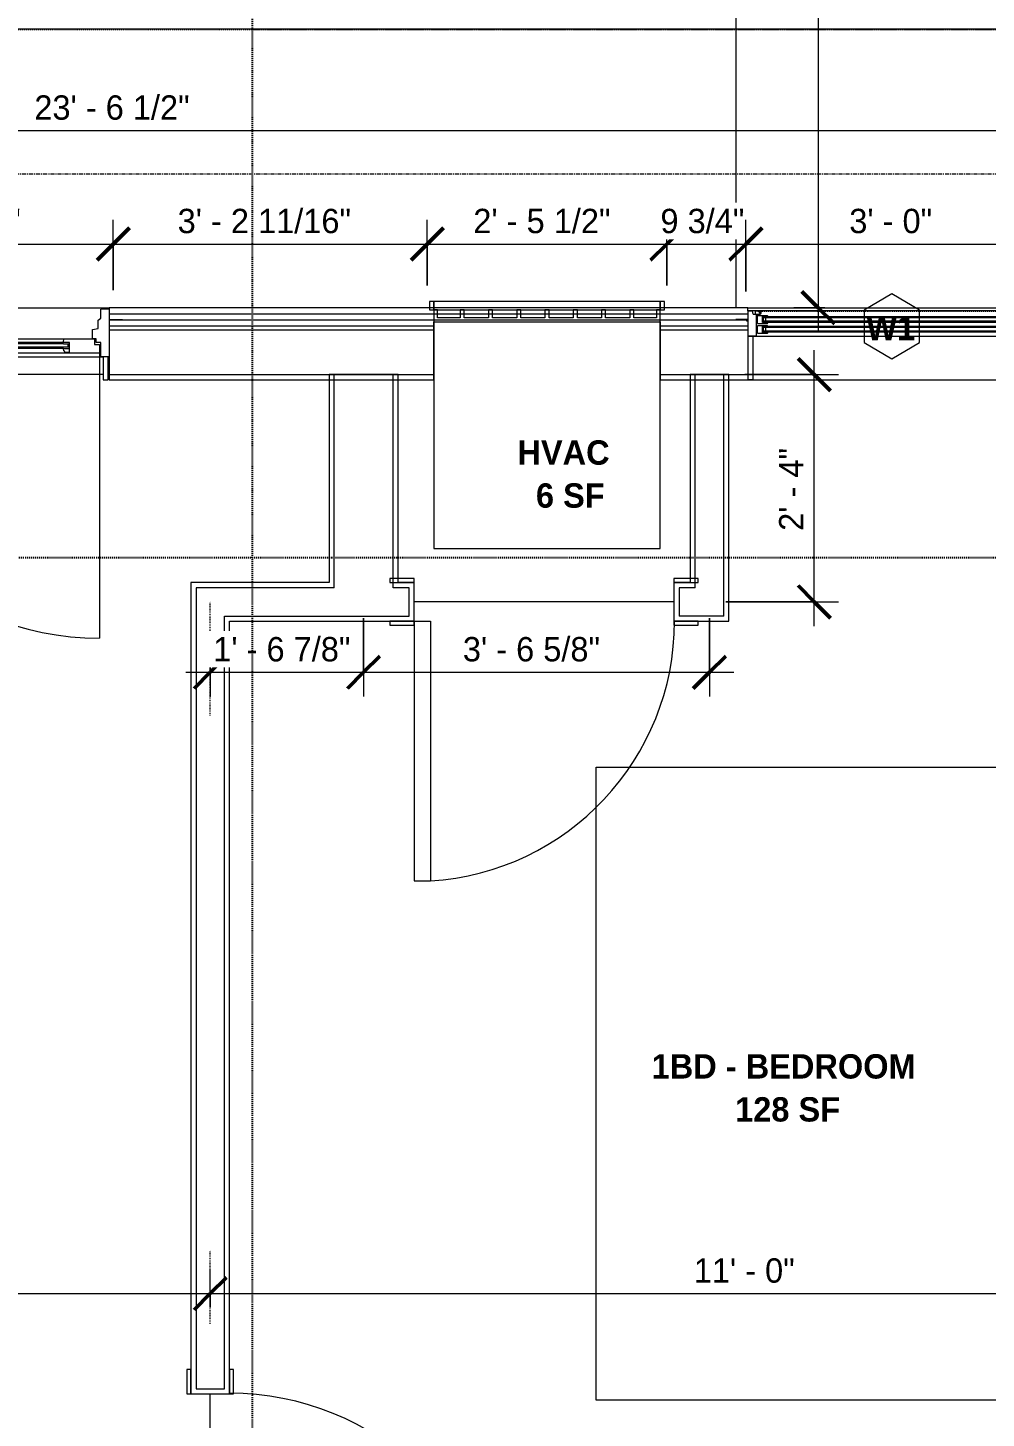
# Model space of a CAD drawing. Header units: inches. Extents: x -4058 to -1781, y 9814 to 12264.
# Drawn here: x -3070.8 to -2952.7, y 10685.9 to 10857.2 of the extents above; entities that cross this region are included whole.
import ezdxf

# ---------------------------------------------------------------- set-up
doc = ezdxf.new("R2010")
doc.units = ezdxf.units.IN
doc.header["$MEASUREMENT"] = 0
for name, pattern in [('Aligning Line 1_8_', [0.25, 0.125, -0.125]), ('Dash', [0.25, 0.125, -0.125]), ('Dash 3_32_', [0.1875, 0.09375, -0.09375]), ('Dash_2_', [0.25, 0.125, -0.125]), ('Grid Line 1_2_', [0.875, 0.5, -0.125, 0.125, -0.125])]:
    doc.linetypes.add(name, pattern=pattern)
for name, color, linetype, lineweight in [('0-1', 7, 'Continuous', 5), ('0-2', 7, 'Continuous', 9), ('A-ANNO-DIMS', 211, 'Continuous', 9), ('A-ANNO-DIMS-32', 211, 'Continuous', 9), ('A-AREA-IDEN', 2, 'Continuous', 9), ('A-DETL-1', 90, 'Dash 3_32_', 9), ('A-DETL-GENF-HDLN-1', 7, 'Dash', 9), ('A-DETL-GENF-HDLN-2', 1, 'Continuous', 18), ('A-DOOR-1', 7, 'Continuous', 9), ('A-DOOR-2', 31, 'Continuous', 9), ('A-DOOR-FRAM-1', 7, 'Continuous', 9), ('A-DOOR-GLAZ-1', 7, 'Continuous', 9), ('A-FLOR-1', 7, 'Continuous', 9), ('A-FLOR-2', 192, 'Continuous', 9), ('A-GENM-1', 7, 'Continuous', 9), ('A-GLAZ', 151, 'Continuous', 18), ('A-GLAZ-1', 7, 'Continuous', 9), ('A-GLAZ-IDEN', 152, 'Continuous', 9), ('A-WALL-1', 7, 'Continuous', 9), ('A-WALL-2', 113, 'Continuous', 9), ('G-ANNO-SYMB', 111, 'Aligning Line 1_8_', 9), ('I-FURN', 30, 'Continuous', 9), ('I-WALL-4', 2, 'Continuous', 9), ('S-GRID-1', 1, 'Grid Line 1_2_', 9)]:
    doc.layers.add(name, color=color, linetype=linetype, lineweight=lineweight)
doc.layers.add('0-3', color=250, linetype='Dash_2_')
doc.styles.add('Century Gothic', font='ufonts.com_century-gothic.ttf', dxfattribs={"height": 3})
doc.styles.add('Century Gothic_B_1', font='GOTHICB.TTF', dxfattribs={"height": 3})
doc.dimstyles.new('MARKETING_DIMENSION', dxfattribs={"dimscale": 12, "dimtxt": 3.132505, "dimasz": 0.333333, "dimexe": 0.25, "dimexo": 0.166667, "dimgap": 0.041667, "dimtad": 1, "dimdec": 4, "dimrnd": 0.0625, "dimzin": 3, "dimdsep": 46, "dimlunit": 4, "dimtxsty": 'Century Gothic', "dimblk1": 'OBLIQUE', "dimblk2": 'OBLIQUE', "dimsah": 1, "dimcen": 0.09, "dimdle": 0.25, "dimazin": 0, "dimtfac": 1, "dimtdec": 4, "dimtix": 1, "dimtmove": 0, "dimatfit": 3, "dimfxl": 1, "dimtvp": 1, "dimtfill": 1, "dimfrac": 2, "dimtolj": 1, "dimtzin": 0, "dimarcsym": 2})
doc.dimstyles.new('THE_DIMENSION_STRING_2', dxfattribs={"dimscale": 12, "dimtxt": 3.132505, "dimasz": 0.333333, "dimexe": 0.25, "dimexo": 0.166667, "dimgap": 0.041667, "dimtad": 1, "dimdec": 4, "dimrnd": 0.0625, "dimzin": 3, "dimdsep": 46, "dimlunit": 4, "dimtxsty": 'Century Gothic', "dimblk1": 'OBLIQUE', "dimblk2": 'OBLIQUE', "dimsah": 1, "dimcen": 0.09, "dimdle": 0.25, "dimazin": 0, "dimtfac": 1, "dimtdec": 4, "dimtix": 1, "dimtmove": 0, "dimatfit": 3, "dimfxl": 1, "dimtvp": 1, "dimtfill": 1, "dimfrac": 2, "dimtolj": 1, "dimtzin": 0, "dimarcsym": 2})
doc.dimstyles.new('THE_DIMENSION_STRING_5', dxfattribs={"dimscale": 12, "dimtxt": 3.132505, "dimasz": 0.333333, "dimexe": 0.25, "dimexo": 0.166667, "dimgap": 0.041667, "dimtad": 1, "dimdec": 4, "dimrnd": 0.0625, "dimzin": 3, "dimdsep": 46, "dimlunit": 4, "dimtxsty": 'Century Gothic', "dimblk1": 'OBLIQUE', "dimblk2": 'OBLIQUE', "dimsah": 1, "dimcen": 0.09, "dimdle": 0.25, "dimazin": 0, "dimtfac": 1, "dimtdec": 4, "dimtix": 1, "dimtmove": 0, "dimatfit": 3, "dimfxl": 1, "dimtvp": 1, "dimtfill": 1, "dimfrac": 2, "dimtolj": 1, "dimtzin": 0, "dimarcsym": 2})

# ---------------------------------------------------------------- blocks, each defined once
blk = doc.blocks.new('Bayer Built Door - VISTAGRANDE FLUSH - 37-1_2__ x 81-3_4__ - 1ST FLOOR-3294966-UNIT PLANS - 1ST FLOOR')
at = {"layer": 'A-DOOR-1'}
for p, q in [((-16.95, 0.56), (-16.95, -0.08)), ((-16.95, 0.56), (-13.13, 0.56)), ((-13.87, 0.16), (-13.13, 0.16)), ((-13.87, -1.16), (-13.87, 0.16)), ((-13.13, 0.25), (-13.16, 0.56)), ((13.12, 0.56), (-13.13, 0.56)), ((-13.13, 0.16), (-13.13, 0.25)), ((13.12, 0.25), (13.16, 0.56)), ((13.12, 0.16), (13.12, 0.25)), ((13.87, 0.16), (13.12, 0.16)), ((16.95, 0.56), (13.12, 0.56)), ((13.87, -1.16), (13.87, 0.16)), ((16.95, 0.56), (16.95, -0.08)), ((-16.95, -0.08), (-17.56, -0.09)), ((-17.56, -0.09), (-17.56, -1.16)), ((-17.56, -1.16), (-13.13, -1.16)), ((-13.13, -0.59), (-13.87, -0.59)), ((-13.87, -1.09), (-13.36, -1.09)), ((-13.87, -1.16), (-13.87, -1.09)), ((-13.36, -1.09), (-13.16, -0.84)), ((-13.16, -0.84), (-13.13, -0.66)), ((13.12, -1.16), (-13.13, -1.16)), ((-13.13, -0.66), (-13.13, -0.59)), ((13.12, -0.59), (13.87, -0.59)), ((13.12, -0.66), (13.12, -0.59)), ((13.16, -0.84), (13.12, -0.66)), ((17.56, -1.16), (13.12, -1.16)), ((13.36, -1.09), (13.16, -0.84)), ((13.87, -1.09), (13.36, -1.09)), ((13.87, -1.16), (13.87, -1.09)), ((16.95, -0.08), (17.56, -0.09)), ((17.56, -0.09), (17.56, -1.16)), ((17.56, -1.16), (17.56, -36.28))]:
    blk.add_line(p, q, dxfattribs=at)
blk.add_arc((17.56, -1.16), 35.13, 180, 270, dxfattribs=at)
at = {"layer": 'A-DOOR-FRAM-1'}
for p, q in [((-18.75, 4.25), (-18.75, -1.63)), ((-18.75, 4.25), (-17.72, 4.25)), ((-17.72, 3.13), (-17.72, 4.25)), ((17.72, 3.13), (17.72, 4.25)), ((18.75, 4.25), (17.72, 4.25)), ((18.75, 4.25), (18.75, -1.63)), ((-20.38, 2.94), (-18.75, 2.94)), ((-17.38, 2.89), (-17.72, 3.13)), ((-17.38, 1.89), (-17.38, 2.89)), ((-16.69, 1.73), (-17.38, 1.89)), ((-16.69, 0.59), (-16.69, 1.73)), ((16.69, 1.73), (17.38, 1.89)), ((16.69, 0.59), (16.69, 1.73)), ((17.38, 2.89), (17.72, 3.13)), ((17.38, 1.89), (17.38, 2.89)), ((20.37, 2.94), (18.75, 2.94)), ((-17.72, 0.16), (-17.14, 0.16)), ((-17.72, -1.63), (-17.72, 0.16)), ((-17.14, 0.16), (-17.14, 0.59)), ((-17.14, 0.59), (-16.69, 0.59)), ((17.14, 0.59), (16.69, 0.59)), ((17.14, 0.16), (17.14, 0.59)), ((17.72, 0.16), (17.14, 0.16)), ((17.72, -1.63), (17.72, 0.16)), ((-18.75, -1.63), (-18.63, -1.63)), ((-18.37, -1.63), (-18.75, -1.63)), ((-18.75, -1.63), (-17.72, -1.63)), ((-18, -1.63), (-18.63, -1.63)), ((-18.63, -1.63), (-18.63, -4.44)), ((-18, -1.63), (18, -1.63)), ((-18, -4.44), (-18, -1.63)), ((18.75, -1.63), (17.72, -1.63)), ((18.62, -1.63), (18, -1.63)), ((18, -1.63), (18, -4.44)), ((18.62, -1.63), (18.75, -1.63)), ((18.62, -4.44), (18.62, -1.63)), ((-18.63, -4.44), (-18, -4.44)), ((18, -4.44), (18.62, -4.44))]:
    blk.add_line(p, q, dxfattribs=at)
at = {"layer": 'A-DOOR-GLAZ-1'}
for p, q in [((13.12, 0.16), (-13.13, 0.16)), ((-13.13, 0), (-13.87, 0)), ((-13.87, -0.44), (-13.13, -0.44)), ((-13.66, 0), (-13.66, -0.44)), ((13.12, 0), (-13.13, 0)), ((13.12, -0.44), (-13.13, -0.44)), ((13.12, -0.59), (-13.13, -0.59)), ((13.12, 0), (13.87, 0)), ((13.87, -0.44), (13.12, -0.44)), ((13.66, 0), (13.66, -0.44))]:
    blk.add_line(p, q, dxfattribs=at)
blk = doc.blocks.new('Window-Double_Hung-Marvin-Essential - ESDH3066 - 1st Floor-3357218-UNIT PLANS - 1ST FLOOR')
at = {"layer": 'A-DETL-GENF-HDLN-1'}
blk.add_line((16.1, 3.97), (-16.5, 3.97), dxfattribs=at)
at = {"layer": 'A-DETL-GENF-HDLN-2'}
for p, q in [((-17.75, 4.03), (-17.16, 4.03)), ((-17.75, 4.03), (-17.75, 0.94)), ((-17.08, 3.62), (-17.16, 4.03)), ((-17.08, 3.62), (-16.19, 3.62)), ((-16.85, 4), (-16.85, 3.62)), ((-16.3, 4), (-16.85, 4)), ((-16.38, 3.52), (-16.72, 3.52)), ((-16.72, 3.52), (-16.72, 0.94)), ((-15.34, 3.44), (-16.56, 3.44)), ((-16.56, 2.5), (-16.56, 3.44)), ((-16.38, 3.62), (-16.38, 3.52)), ((-16.3, 3.76), (-16.3, 4)), ((-16.18, 3.76), (-16.3, 3.76)), ((-16.19, 3.72), (-16.1, 3.72)), ((-16.19, 3.62), (-16.19, 3.72)), ((-16.18, 3.97), (-16.1, 3.97)), ((-16.18, 3.97), (-16.18, 3.76)), ((-16.1, 3.72), (-16.1, 3.97)), ((-15.34, 3.44), (-15.28, 3.38)), ((15.34, 3.44), (15.28, 3.38)), ((15.34, 3.44), (16.56, 3.44)), ((16.18, 3.97), (16.1, 3.97)), ((16.1, 3.72), (16.1, 3.97)), ((16.19, 3.72), (16.1, 3.72)), ((16.18, 3.97), (16.18, 3.76)), ((16.18, 3.76), (16.3, 3.76)), ((16.19, 3.62), (16.19, 3.72)), ((17.08, 3.62), (16.19, 3.62)), ((16.3, 3.76), (16.3, 4)), ((16.3, 4), (16.85, 4)), ((16.38, 3.62), (16.38, 3.52)), ((16.38, 3.52), (16.72, 3.52)), ((16.56, 2.5), (16.56, 3.44)), ((16.72, 3.52), (16.72, 0.94)), ((16.85, 4), (16.85, 3.62)), ((17.08, 3.62), (17.16, 4.03)), ((17.75, 4.03), (17.16, 4.03)), ((17.75, 4.03), (17.75, 0.94)), ((-19.25, 2.98), (-19.25, 2.94)), ((-17.75, 2.98), (-19.25, 2.98)), ((-19.25, 2.94), (-17.9, 2.94)), ((-17.9, 2.94), (-17.9, 2.83)), ((-17.9, 2.83), (-17.75, 2.83)), ((-16.56, 2.5), (-15.34, 2.5)), ((-15.34, 2.22), (-16.56, 2.22)), ((-16.56, 1.28), (-16.56, 2.22)), ((-15.94, 2.62), (-15.94, 3.34)), ((-15.94, 3.34), (-15.28, 3.34)), ((-15.28, 2.62), (-15.94, 2.62)), ((-15.94, 1.4), (-15.94, 2.12)), ((-15.94, 2.12), (-15.28, 2.12)), ((-15.84, 2.63), (-15.84, 3.32)), ((-15.84, 1.41), (-15.84, 2.1)), ((-15.54, 2.76), (-15.54, 3.2)), ((-15.54, 1.54), (-15.54, 1.98)), ((-15.34, 2.5), (-15.28, 2.56)), ((-15.34, 2.22), (-15.28, 2.16)), ((-15.28, 3.34), (-15.28, 3.38)), ((-15.28, 2.56), (-15.28, 2.62)), ((-15.28, 2.12), (-15.28, 2.16)), ((15.28, 3.34), (15.28, 3.38)), ((15.94, 3.34), (15.28, 3.34)), ((15.28, 2.56), (15.28, 2.62)), ((15.28, 2.62), (15.94, 2.62)), ((15.34, 2.5), (15.28, 2.56)), ((15.34, 2.22), (15.28, 2.16)), ((15.28, 2.12), (15.28, 2.16)), ((15.94, 2.12), (15.28, 2.12)), ((16.56, 2.5), (15.34, 2.5)), ((15.34, 2.22), (16.56, 2.22)), ((15.54, 2.76), (15.54, 3.2)), ((15.54, 1.54), (15.54, 1.98)), ((15.84, 2.63), (15.84, 3.32)), ((15.84, 1.41), (15.84, 2.1)), ((15.94, 2.62), (15.94, 3.34)), ((15.94, 1.4), (15.94, 2.12)), ((16.56, 1.28), (16.56, 2.22)), ((17.75, 2.98), (19.25, 2.98)), ((17.9, 2.83), (17.75, 2.83)), ((17.9, 2.94), (17.9, 2.83)), ((19.25, 2.94), (17.9, 2.94)), ((19.25, 2.98), (19.25, 2.94)), ((-16.72, 0.94), (-17.75, 0.94)), ((-17.13, 0.91), (-17.13, -4.44)), ((-16.56, 1.28), (-15.34, 1.28)), ((-15.28, 1.4), (-15.94, 1.4)), ((-15.34, 1.28), (-15.28, 1.34)), ((-15.28, 1.34), (-15.28, 1.4)), ((15.28, 1.34), (15.28, 1.4)), ((15.28, 1.4), (15.94, 1.4)), ((15.34, 1.28), (15.28, 1.34)), ((16.56, 1.28), (15.34, 1.28)), ((16.72, 0.94), (17.75, 0.94)), ((17.12, -4.44), (17.12, 0.91)), ((-17.13, -4.44), (-17.75, -4.44)), ((17.12, -4.44), (17.75, -4.44))]:
    blk.add_line(p, q, dxfattribs=at)
at = {"layer": 'A-GLAZ'}
for p, q in [((15.84, 3.32), (-15.84, 3.32)), ((15.84, 3.2), (-15.84, 3.2)), ((15.84, 2.76), (-15.84, 2.76)), ((15.84, 2.63), (-15.84, 2.63)), ((15.84, 2.1), (-15.84, 2.1)), ((15.84, 1.98), (-15.84, 1.98)), ((15.84, 1.54), (-15.84, 1.54)), ((15.84, 1.41), (-15.84, 1.41))]:
    blk.add_line(p, q, dxfattribs=at)
at = {"layer": 'A-GLAZ-1'}
for p, q in [((17.75, 4.03), (-17.75, 4.03)), ((-17.75, 4.03), (-17.75, 0.94)), ((17.75, 0.94), (17.75, 4.03)), ((-17.75, 0.94), (17.75, 0.94)), ((-17.75, 0.91), (-17.75, -4.44)), ((17.75, -4.44), (17.75, 0.91)), ((-17.75, -4.44), (17.75, -4.44))]:
    blk.add_line(p, q, dxfattribs=at)
blk = doc.blocks.new('V-Series_EWC4_SPVU_RFA_2015 - 1ST FLOOR-2484708-UNIT PLANS - 1ST FLOOR')
at = {"layer": 'A-GENM-1'}
for p, q in [((-3126.69, 12090.69), (-3127.25, 12090.69)), ((-3127.25, 12090.69), (-3127.25, 12089.69)), ((-3127.25, 12089.69), (-3126.69, 12089.69)), ((-3098.81, 12090.69), (-3126.69, 12090.69)), ((-3126.69, 12090.69), (-3126.69, 12089.69)), ((-3126.69, 12089.69), (-3126.69, 12090.69)), ((-3126.69, 12089.69), (-3098.81, 12089.69)), ((-3126.69, 12089.69), (-3126.69, 12060.25)), ((-3126.25, 12089.69), (-3126.69, 12089.69)), ((-3126.25, 12088.69), (-3126.25, 12089.69)), ((-3122.95, 12089.69), (-3123.45, 12089.69)), ((-3123.45, 12089.69), (-3123.45, 12088.69)), ((-3122.95, 12088.69), (-3122.95, 12089.69)), ((-3119.47, 12089.69), (-3119.97, 12089.69)), ((-3119.97, 12089.69), (-3119.97, 12088.69)), ((-3119.47, 12088.69), (-3119.47, 12089.69)), ((-3115.98, 12089.69), (-3116.48, 12089.69)), ((-3116.48, 12089.69), (-3116.48, 12088.69)), ((-3115.98, 12088.69), (-3115.98, 12089.69)), ((-3112.5, 12089.69), (-3113, 12089.69)), ((-3113, 12089.69), (-3113, 12088.69)), ((-3112.5, 12088.69), (-3112.5, 12089.69)), ((-3109.01, 12089.69), (-3109.51, 12089.69)), ((-3109.51, 12089.69), (-3109.51, 12088.69)), ((-3109.01, 12088.69), (-3109.01, 12089.69)), ((-3105.53, 12089.69), (-3106.03, 12089.69)), ((-3106.03, 12089.69), (-3106.03, 12088.69)), ((-3105.53, 12088.69), (-3105.53, 12089.69)), ((-3102.05, 12089.69), (-3102.55, 12089.69)), ((-3102.55, 12089.69), (-3102.55, 12088.69)), ((-3102.05, 12088.69), (-3102.05, 12089.69)), ((-3098.81, 12089.69), (-3099.25, 12089.69)), ((-3099.25, 12089.69), (-3099.25, 12088.69)), ((-3098.81, 12089.69), (-3098.81, 12090.69)), ((-3098.25, 12090.69), (-3098.81, 12090.69)), ((-3098.81, 12090.69), (-3098.81, 12089.69)), ((-3098.81, 12089.69), (-3098.25, 12089.69)), ((-3098.81, 12060.25), (-3098.81, 12089.69)), ((-3098.25, 12089.69), (-3098.25, 12090.69)), ((-3123.45, 12088.69), (-3126.25, 12088.69)), ((-3119.97, 12088.69), (-3122.95, 12088.69)), ((-3116.48, 12088.69), (-3119.47, 12088.69)), ((-3113, 12088.69), (-3115.98, 12088.69)), ((-3109.51, 12088.69), (-3112.5, 12088.69)), ((-3106.03, 12088.69), (-3109.01, 12088.69)), ((-3102.55, 12088.69), (-3105.53, 12088.69)), ((-3099.25, 12088.69), (-3102.05, 12088.69)), ((-3126.69, 12060.25), (-3098.81, 12060.25))]:
    blk.add_line(p, q, dxfattribs=at)
blk = doc.blocks.new('CTR - 1st Phase - Shell_rvt-1-UNIT PLANS - 1ST FLOOR')
at = {"layer": 'A-FLOR-1'}
for p, q in [((-2983.52, 10822.74), (-2983.52, 10934.19)), ((-3098.27, 10822.74), (-3060.77, 10822.74))]:
    blk.add_line(p, q, dxfattribs=at)
at = {"layer": 'A-WALL-1'}
for p, q in [((-2982.07, 10822.74), (-3060.77, 10822.74)), ((-3060.77, 10822.74), (-3060.77, 10813.86)), ((-3060.77, 10821.99), (-2982.07, 10821.99)), ((-2982.07, 10822.33), (-2982.07, 10822.74)), ((-2982.07, 10822.74), (-2946.57, 10822.74)), ((-3060.77, 10821.24), (-2982.07, 10821.24)), ((-3060.77, 10820.49), (-3020.76, 10820.49)), ((-3060.77, 10819.99), (-3020.76, 10819.99)), ((-3020.76, 10813.86), (-3020.76, 10820.99)), ((-3020.76, 10820.99), (-2992.89, 10820.99)), ((-2992.89, 10820.99), (-2992.89, 10813.86)), ((-2992.89, 10820.49), (-2982.07, 10820.49)), ((-2992.89, 10819.99), (-2982.07, 10819.99)), ((-2982.07, 10819.21), (-2982.07, 10819.24)), ((-3060.77, 10814.49), (-3020.76, 10814.49)), ((-3060.77, 10813.86), (-3020.76, 10813.86)), ((-2992.89, 10814.49), (-2982.07, 10814.49)), ((-2992.89, 10813.86), (-2982.07, 10813.86))]:
    blk.add_line(p, q, dxfattribs=at)
at = {"layer": '0-2'}
for name, p in [('V-Series_EWC4_SPVU_RFA_2015 - 1ST FLOOR-2484708-UNIT PLANS - 1ST FLOOR', (105.93, -1267.2)), ('Bayer Built Door - VISTAGRANDE FLUSH - 37-1_2__ x 81-3_4__ - 1ST FLOOR-3294966-UNIT PLANS - 1ST FLOOR', (-3079.52, 10818.3)), ('Window-Double_Hung-Marvin-Essential - ESDH3066 - 1st Floor-3357218-UNIT PLANS - 1ST FLOOR', (-2964.32, 10818.3))]:
    blk.add_blockref(name, p, dxfattribs=at)
blk = doc.blocks.new('SWING - SINGLE - FLUSH - SWING - FLUSH - 2-10 x 6-8 - PRIVACY-4202129-UNIT PLANS - 1ST FLOOR')
at = {"layer": 'A-DOOR-2'}
for p, q in [((15, 2.37), (15, 36.38)), ((17, 36.38), (15, 36.38)), ((17, 2.37), (17, 36.38)), ((-17, 2.87), (-20, 2.87)), ((-20, 2.87), (-20, 2.37)), ((-20, 2.37), (-17, 2.37)), ((-17, 2.37), (-17, 2.87)), ((17, 2.37), (15, 2.37)), ((20, 2.87), (17, 2.87)), ((17, 2.87), (17, 2.37)), ((17, 2.37), (20, 2.37)), ((20, 2.37), (20, 2.87)), ((-17, -2.38), (-20, -2.38)), ((-20, -2.38), (-20, -2.88)), ((-20, -2.88), (-17, -2.88)), ((-17, -2.88), (-17, -2.38)), ((20, -2.38), (17, -2.38)), ((17, -2.38), (17, -2.88)), ((17, -2.88), (20, -2.88)), ((20, -2.88), (20, -2.38))]:
    blk.add_line(p, q, dxfattribs=at)
blk.add_arc((17, 2.37), 34.07, 93.3657, 180, dxfattribs=at)
blk = doc.blocks.new('SWING - SINGLE - FLUSH - SWING - 32_ x 80_ - WITH ACOUSTICAL SEAL-4202144-UNIT PLANS - 1ST FLOOR')
at = {"layer": 'A-DOOR-2'}
for p, q in [((14, 2.37), (14, 34.38)), ((16, 34.38), (14, 34.38)), ((16, 2.37), (16, 34.38)), ((-16, 2.87), (-19, 2.87)), ((-19, 2.87), (-19, 2.37)), ((-19, 2.37), (-16, 2.37)), ((-16, 2.37), (-16, 2.87)), ((16, 2.37), (14, 2.37)), ((19, 2.87), (16, 2.87)), ((16, 2.87), (16, 2.37)), ((16, 2.37), (19, 2.37)), ((19, 2.37), (19, 2.87)), ((-16, -2.38), (-19, -2.38)), ((-19, -2.38), (-19, -2.88)), ((-19, -2.88), (-16, -2.88)), ((-16, -2.88), (-16, -2.38)), ((19, -2.38), (16, -2.38)), ((16, -2.38), (16, -2.88)), ((16, -2.88), (19, -2.88)), ((19, -2.88), (19, -2.38))]:
    blk.add_line(p, q, dxfattribs=at)
blk.add_arc((16, 2.37), 32.07, 93.5759, 180, dxfattribs=at)
blk = doc.blocks.new('Bed-Standard - King 78_ x 80_-V76-UNIT PLANS - 1ST FLOOR')
at = {"layer": 'I-FURN'}
for p, q in [((-28.31, 41.8), (49.69, 41.8)), ((-28.31, -38.2), (-28.31, 41.8)), ((49.69, 41.8), (49.69, -38.2)), ((49.69, -24.2), (-28.31, -17.63)), ((-25.31, -24.2), (46.69, -24.2)), ((-25.31, -36.2), (-25.31, -24.2)), ((46.69, -36.2), (46.69, -24.2)), ((-25.31, -36.2), (46.69, -36.2))]:
    blk.add_line(p, q, dxfattribs=at)
blk = doc.blocks.new('DIMBLOCK591-UNIT PLANS - 1ST FLOOR')
at = {"layer": 'A-ANNO-DIMS-32'}
for p, q in [((-3098.77, 10824.9), (-3098.77, 10833.58)), ((-3060.27, 10824.9), (-3060.27, 10833.58)), ((-3098.77, 10830.58), (-3060.27, 10830.58)), ((-3098.77, 10830.58), (-3098.77, 10824.9)), ((-3060.27, 10830.58), (-3060.27, 10824.9))]:
    blk.add_line(p, q, dxfattribs=at)
at = {"layer": 'A-ANNO-DIMS-32', "lineweight": 50}
for p, q in [((-3098.77, 10830.58), (-3096.77, 10832.58)), ((-3060.27, 10830.58), (-3058.27, 10832.58)), ((-3098.77, 10830.58), (-3100.77, 10828.58)), ((-3060.27, 10830.58), (-3062.27, 10828.58))]:
    blk.add_line(p, q, dxfattribs=at)
at = {"layer": 'A-ANNO-DIMS-32', "color": 0, "insert": (-3088.6, 10834.92), "char_height": 3, "width": 21.7784, "attachment_point": 1, "line_spacing_factor": 0.984502, "style": 'Century Gothic', "bg_fill": 3, "box_fill_scale": 1.25, "bg_fill_color": 256, "bg_fill_true_color": 13158600, "bg_fill_transparency": 0}
blk.add_mtext('3\' - 2 1/2"', dxfattribs=at)
blk = doc.blocks.new('_Oblique')
at = {"color": 0, "linetype": 'ByBlock', "lineweight": -2}
blk.add_line((-0.5, -0.5), (0.5, 0.5), dxfattribs=at)
blk = doc.blocks.new('DIMBLOCK592-UNIT PLANS - 1ST FLOOR')
at = {"layer": 'A-ANNO-DIMS-32'}
for p, q in [((-3060.27, 10824.9), (-3060.27, 10833.58)), ((-3021.57, 10825.49), (-3021.57, 10833.58)), ((-3060.27, 10830.58), (-3021.57, 10830.58)), ((-3060.27, 10830.58), (-3060.27, 10824.9)), ((-3021.57, 10830.58), (-3021.57, 10825.49))]:
    blk.add_line(p, q, dxfattribs=at)
at = {"layer": 'A-ANNO-DIMS-32', "lineweight": 50}
for p, q in [((-3060.27, 10830.58), (-3058.27, 10832.58)), ((-3021.57, 10830.58), (-3019.57, 10832.58)), ((-3060.27, 10830.58), (-3062.27, 10828.58)), ((-3021.57, 10830.58), (-3023.57, 10828.58))]:
    blk.add_line(p, q, dxfattribs=at)
at = {"layer": 'A-ANNO-DIMS-32', "color": 0, "insert": (-3052.34, 10834.92), "char_height": 3, "width": 27.387, "attachment_point": 1, "line_spacing_factor": 0.984502, "style": 'Century Gothic', "bg_fill": 3, "box_fill_scale": 1.25, "bg_fill_color": 256, "bg_fill_true_color": 13158600, "bg_fill_transparency": 0}
blk.add_mtext('3\' - 2 11/16"', dxfattribs=at)
blk = doc.blocks.new('DIMBLOCK593-UNIT PLANS - 1ST FLOOR')
at = {"layer": 'A-ANNO-DIMS-32'}
for p, q in [((-3021.57, 10825.49), (-3021.57, 10833.58)), ((-2992.07, 10825.49), (-2992.07, 10833.58)), ((-3021.57, 10830.58), (-2992.07, 10830.58)), ((-3021.57, 10830.58), (-3021.57, 10825.49)), ((-2992.07, 10830.58), (-2992.07, 10825.49))]:
    blk.add_line(p, q, dxfattribs=at)
at = {"layer": 'A-ANNO-DIMS-32', "lineweight": 50}
for p, q in [((-3021.57, 10830.58), (-3019.57, 10832.58)), ((-2992.07, 10830.58), (-2990.07, 10832.58)), ((-3021.57, 10830.58), (-3023.57, 10828.58)), ((-2992.07, 10830.58), (-2994.07, 10828.58))]:
    blk.add_line(p, q, dxfattribs=at)
at = {"layer": 'A-ANNO-DIMS-32', "color": 0, "insert": (-3015.9, 10834.92), "char_height": 3, "width": 21.7784, "attachment_point": 1, "line_spacing_factor": 0.984502, "style": 'Century Gothic', "bg_fill": 3, "box_fill_scale": 1.25, "bg_fill_color": 256, "bg_fill_true_color": 13158600, "bg_fill_transparency": 0}
blk.add_mtext('2\' - 5 1/2"', dxfattribs=at)
blk = doc.blocks.new('DIMBLOCK594-UNIT PLANS - 1ST FLOOR')
at = {"layer": 'A-ANNO-DIMS-32'}
for p, q in [((-2992.07, 10825.49), (-2992.07, 10833.58)), ((-2982.32, 10824.74), (-2982.32, 10833.58)), ((-2992.07, 10830.58), (-2982.32, 10830.58)), ((-2992.07, 10830.58), (-2992.07, 10825.49)), ((-2982.32, 10830.58), (-2982.32, 10824.74))]:
    blk.add_line(p, q, dxfattribs=at)
at = {"layer": 'A-ANNO-DIMS-32', "lineweight": 50}
for p, q in [((-2992.07, 10830.58), (-2990.07, 10832.58)), ((-2982.32, 10830.58), (-2980.32, 10832.58)), ((-2992.07, 10830.58), (-2994.07, 10828.58)), ((-2982.32, 10830.58), (-2984.32, 10828.58))]:
    blk.add_line(p, q, dxfattribs=at)
at = {"layer": 'A-ANNO-DIMS-32', "color": 0, "insert": (-2992.84, 10834.92), "char_height": 3, "width": 13.5444, "attachment_point": 1, "line_spacing_factor": 0.984502, "style": 'Century Gothic', "bg_fill": 3, "box_fill_scale": 1.25, "bg_fill_color": 256, "bg_fill_true_color": 13158600, "bg_fill_transparency": 0}
blk.add_mtext('9 3/4"', dxfattribs=at)
blk = doc.blocks.new('DIMBLOCK595-UNIT PLANS - 1ST FLOOR')
at = {"layer": 'A-ANNO-DIMS-32'}
for p, q in [((-2982.32, 10824.74), (-2982.32, 10833.58)), ((-2946.32, 10824.74), (-2946.32, 10833.58)), ((-2982.32, 10830.58), (-2946.32, 10830.58)), ((-2982.32, 10830.58), (-2982.32, 10824.74)), ((-2946.32, 10830.58), (-2946.32, 10824.74))]:
    blk.add_line(p, q, dxfattribs=at)
at = {"layer": 'A-ANNO-DIMS-32', "lineweight": 50}
for p, q in [((-2982.32, 10830.58), (-2980.32, 10832.58)), ((-2946.32, 10830.58), (-2944.32, 10832.58)), ((-2982.32, 10830.58), (-2984.32, 10828.58)), ((-2946.32, 10830.58), (-2948.32, 10828.58))]:
    blk.add_line(p, q, dxfattribs=at)
at = {"layer": 'A-ANNO-DIMS-32', "color": 0, "insert": (-2969.57, 10834.92), "char_height": 3, "width": 12.5897, "attachment_point": 1, "line_spacing_factor": 0.984502, "style": 'Century Gothic', "bg_fill": 3, "box_fill_scale": 1.25, "bg_fill_color": 256, "bg_fill_true_color": 13158600, "bg_fill_transparency": 0}
blk.add_mtext('3\' - 0"', dxfattribs=at)
blk = doc.blocks.new('DIMBLOCK1167-UNIT PLANS - 1ST FLOOR')
at = {"layer": 'A-ANNO-DIMS-32'}
for p, q in [((-3201.01, 10816.49), (-3201.01, 10847.56)), ((-2918.51, 10815.49), (-2918.51, 10847.56)), ((-3201.01, 10844.56), (-2918.51, 10844.56)), ((-3201.01, 10844.56), (-3201.01, 10816.49)), ((-2918.51, 10844.56), (-2918.51, 10815.49))]:
    blk.add_line(p, q, dxfattribs=at)
at = {"layer": 'A-ANNO-DIMS-32', "lineweight": 50}
for p, q in [((-3201.01, 10844.56), (-3199.01, 10846.56)), ((-2918.51, 10844.56), (-2916.51, 10846.56)), ((-3201.01, 10844.56), (-3203.01, 10842.56)), ((-2918.51, 10844.56), (-2920.51, 10842.56))]:
    blk.add_line(p, q, dxfattribs=at)
at = {"layer": 'A-ANNO-DIMS-32', "color": 0, "insert": (-3070, 10848.9), "char_height": 3, "width": 24.5827, "attachment_point": 1, "line_spacing_factor": 0.984502, "style": 'Century Gothic', "bg_fill": 3, "box_fill_scale": 1.25, "bg_fill_color": 256, "bg_fill_true_color": 13158600, "bg_fill_transparency": 0}
blk.add_mtext('23\' - 6 1/2"', dxfattribs=at)
blk = doc.blocks.new('Window Tag - ONE-4156801-UNIT PLANS - 1ST FLOOR')
at = {"layer": 'A-GLAZ-IDEN'}
for p, q in [((0, 0.125), (-0.1071, 0.0619)), ((0.107, 0.062), (0, 0.125)), ((-0.1071, 0.0619), (-0.1071, -0.0619)), ((0.107, -0.0624), (0.107, 0.062)), ((-0.1071, -0.0619), (0, -0.125)), ((0, -0.125), (0.107, -0.0624))]:
    blk.add_line(p, q, dxfattribs=at)
blk = doc.blocks.new('DIMBLOCK1291-UNIT PLANS - 1ST FLOOR')
at = {"layer": 'A-ANNO-DIMS-32'}
for p, q in [((-3029.42, 10784.49), (-3029.42, 10774.82)), ((-3029.42, 10777.82), (-3029.42, 10784.49)), ((-3051.32, 10777.82), (-3029.42, 10777.82)), ((-3048.32, 10778.65), (-3048.32, 10774.82)), ((-3048.32, 10777.82), (-3048.32, 10778.65))]:
    blk.add_line(p, q, dxfattribs=at)
at = {"layer": 'A-ANNO-DIMS-32', "lineweight": 50}
for p, q in [((-3048.32, 10777.82), (-3046.32, 10779.82)), ((-3029.42, 10777.82), (-3027.42, 10779.82)), ((-3048.32, 10777.82), (-3050.32, 10775.82)), ((-3029.42, 10777.82), (-3031.42, 10775.82))]:
    blk.add_line(p, q, dxfattribs=at)
at = {"layer": 'A-ANNO-DIMS-32', "color": 0, "insert": (-3047.95, 10782.16), "char_height": 3, "width": 21.7784, "attachment_point": 1, "line_spacing_factor": 0.984502, "style": 'Century Gothic', "bg_fill": 3, "box_fill_scale": 1.25, "bg_fill_color": 256, "bg_fill_true_color": 13158600, "bg_fill_transparency": 0}
blk.add_mtext('1\' - 6 7/8"', dxfattribs=at)
blk = doc.blocks.new('DIMBLOCK1292-UNIT PLANS - 1ST FLOOR')
at = {"layer": 'A-ANNO-DIMS-32'}
for p, q in [((-3029.42, 10784.49), (-3029.42, 10774.82)), ((-3029.42, 10777.82), (-3029.42, 10784.49)), ((-2986.8, 10784.49), (-2986.8, 10774.82)), ((-2986.8, 10777.82), (-2986.8, 10784.49)), ((-3029.42, 10777.82), (-2983.8, 10777.82))]:
    blk.add_line(p, q, dxfattribs=at)
at = {"layer": 'A-ANNO-DIMS-32', "lineweight": 50}
for p, q in [((-3029.42, 10777.82), (-3027.42, 10779.82)), ((-2986.8, 10777.82), (-2984.8, 10779.82)), ((-3029.42, 10777.82), (-3031.42, 10775.82)), ((-2986.8, 10777.82), (-2988.8, 10775.82))]:
    blk.add_line(p, q, dxfattribs=at)
at = {"layer": 'A-ANNO-DIMS-32', "color": 0, "insert": (-3017.19, 10782.16), "char_height": 3, "width": 21.7784, "attachment_point": 1, "line_spacing_factor": 0.984502, "style": 'Century Gothic', "bg_fill": 3, "box_fill_scale": 1.25, "bg_fill_color": 256, "bg_fill_true_color": 13158600, "bg_fill_transparency": 0}
blk.add_mtext('3\' - 6 5/8"', dxfattribs=at)
blk = doc.blocks.new('DIMBLOCK1293-UNIT PLANS - 1ST FLOOR')
at = {"layer": 'A-ANNO-DIMS-32', "lineweight": 50}
for p, q in [((-2973.88, 10814.49), (-2975.88, 10816.49)), ((-2973.88, 10814.49), (-2971.88, 10812.49)), ((-2973.88, 10786.49), (-2975.88, 10788.49)), ((-2973.88, 10786.49), (-2971.88, 10784.49))]:
    blk.add_line(p, q, dxfattribs=at)
at = {"layer": 'A-ANNO-DIMS-32'}
for p, q in [((-2973.88, 10783.49), (-2973.88, 10817.49)), ((-2982.42, 10814.49), (-2970.88, 10814.49)), ((-2973.88, 10814.49), (-2982.42, 10814.49)), ((-2984.8, 10786.49), (-2970.88, 10786.49)), ((-2973.88, 10786.49), (-2984.8, 10786.49))]:
    blk.add_line(p, q, dxfattribs=at)
at = {"layer": 'A-ANNO-DIMS-32', "color": 0, "insert": (-2978.22, 10795.24), "char_height": 3, "width": 12.5897, "attachment_point": 1, "rotation": 90, "line_spacing_factor": 0.984502, "style": 'Century Gothic', "bg_fill": 3, "box_fill_scale": 1.25, "bg_fill_color": 256, "bg_fill_true_color": 13158600, "bg_fill_transparency": 0}
blk.add_mtext('2\' - 4"', dxfattribs=at)
blk = doc.blocks.new('DIMBLOCK1385-UNIT PLANS - 1ST FLOOR')
at = {"layer": 'A-ANNO-DIMS-32'}
for p, q in [((-3204.32, 10692.86), (-3204.32, 10704.26)), ((-3048.32, 10699.54), (-3048.32, 10704.26)), ((-3207.32, 10701.26), (-3048.32, 10701.26)), ((-3204.32, 10701.26), (-3204.32, 10692.86)), ((-3048.32, 10701.26), (-3048.32, 10699.54))]:
    blk.add_line(p, q, dxfattribs=at)
at = {"layer": 'A-ANNO-DIMS-32', "lineweight": 50}
for p, q in [((-3204.32, 10701.26), (-3202.32, 10703.26)), ((-3048.32, 10701.26), (-3046.32, 10703.26)), ((-3204.32, 10701.26), (-3206.32, 10699.26)), ((-3048.32, 10701.26), (-3050.32, 10699.26))]:
    blk.add_line(p, q, dxfattribs=at)
at = {"layer": 'A-ANNO-DIMS-32', "color": 0, "insert": (-3132.74, 10705.61), "char_height": 3, "width": 15.394, "attachment_point": 1, "line_spacing_factor": 0.984502, "style": 'Century Gothic', "bg_fill": 3, "box_fill_scale": 1.25, "bg_fill_color": 256, "bg_fill_true_color": 13158600, "bg_fill_transparency": 0}
blk.add_mtext('13\' - 0"', dxfattribs=at)
blk = doc.blocks.new('DIMBLOCK1386-UNIT PLANS - 1ST FLOOR')
at = {"layer": 'A-ANNO-DIMS-32'}
for p, q in [((-3048.32, 10699.54), (-3048.32, 10704.26)), ((-2916.32, 10694.54), (-2916.32, 10704.26)), ((-3048.32, 10701.26), (-2913.32, 10701.26)), ((-3048.32, 10701.26), (-3048.32, 10699.54)), ((-2916.32, 10701.26), (-2916.32, 10694.54))]:
    blk.add_line(p, q, dxfattribs=at)
at = {"layer": 'A-ANNO-DIMS-32', "lineweight": 50}
for p, q in [((-3048.32, 10701.26), (-3046.32, 10703.26)), ((-2916.32, 10701.26), (-2914.32, 10703.26)), ((-3048.32, 10701.26), (-3050.32, 10699.26)), ((-2916.32, 10701.26), (-2918.32, 10699.26))]:
    blk.add_line(p, q, dxfattribs=at)
at = {"layer": 'A-ANNO-DIMS-32', "color": 0, "insert": (-2988.74, 10705.61), "char_height": 3, "width": 15.394, "attachment_point": 1, "line_spacing_factor": 0.984502, "style": 'Century Gothic', "bg_fill": 3, "box_fill_scale": 1.25, "bg_fill_color": 256, "bg_fill_true_color": 13158600, "bg_fill_transparency": 0}
blk.add_mtext('11\' - 0"', dxfattribs=at)
blk = doc.blocks.new('DIMBLOCK1408-UNIT PLANS - 1ST FLOOR')
at = {"layer": 'A-ANNO-DIMS-32'}
for p, q in [((-2973.4, 10937.19), (-2973.4, 10819.74)), ((-2981.52, 10934.19), (-2970.4, 10934.19)), ((-2973.4, 10934.19), (-2981.52, 10934.19)), ((-2972.57, 10822.74), (-2976.4, 10822.74)), ((-2973.4, 10822.74), (-2972.57, 10822.74))]:
    blk.add_line(p, q, dxfattribs=at)
at = {"layer": 'A-ANNO-DIMS-32', "lineweight": 50}
for p, q in [((-2973.4, 10934.19), (-2975.4, 10936.19)), ((-2973.4, 10934.19), (-2971.4, 10932.19)), ((-2973.4, 10822.74), (-2975.4, 10824.74)), ((-2973.4, 10822.74), (-2971.4, 10820.74))]:
    blk.add_line(p, q, dxfattribs=at)
at = {"layer": 'A-ANNO-DIMS-32', "color": 0, "insert": (-2977.75, 10868.22), "char_height": 3, "width": 24.5827, "attachment_point": 1, "rotation": 90, "line_spacing_factor": 0.984502, "style": 'Century Gothic', "bg_fill": 3, "box_fill_scale": 1.25, "bg_fill_color": 256, "bg_fill_true_color": 13158600, "bg_fill_transparency": 0}
blk.add_mtext('9\' - 3 7/16"', dxfattribs=at)

msp = doc.modelspace()

# ---------------------------------------------------------------- block references
at = {"layer": '0-1'}
msp.add_blockref('CTR - 1st Phase - Shell_rvt-1-UNIT PLANS - 1ST FLOOR', (0, 0), dxfattribs=at)

# ---------------------------------------------------------------- next in the draw order: linework, layer by layer
at = {"layer": '0-3'}
for p, q in [((-3939.53358, 10857.05315), (-2851.7738, 10857.05315)), ((-3043.10454, 10857.05383), (-1939.7738, 10857.05383))]:
    msp.add_line(p, q, dxfattribs=at)
at = {"layer": 'A-DETL-1'}
for p, q in [((-3048.32374, 10772.4894), (-3048.32374, 10786.4894)), ((-3048.32374, 10697.5394), (-3048.32374, 10706.5394))]:
    msp.add_line(p, q, dxfattribs=at)
at = {"layer": 'A-FLOR-2'}
for p, q in [((-3061.52374, 10814.4894), (-3097.52374, 10814.4894)), ((-3060.77374, 10814.4894), (-3060.89874, 10814.4894)), ((-2991.17374, 10786.4894), (-3023.17374, 10786.4894)), ((-3048.32374, 10654.9144), (-3048.32374, 10688.9144))]:
    msp.add_line(p, q, dxfattribs=at)
at = {"layer": 'A-WALL-2'}
for p, q in [((-3033.04874, 10788.2394), (-3033.04874, 10814.4894)), ((-3025.79874, 10788.2394), (-3025.79874, 10814.4894)), ((-2989.17374, 10814.4894), (-2989.17374, 10788.8644)), ((-2984.42374, 10814.4894), (-2989.17374, 10814.4894)), ((-2988.54874, 10788.2394), (-2988.54874, 10814.4894)), ((-2985.04874, 10784.7394), (-2985.04874, 10814.4894)), ((-2984.42374, 10784.1144), (-2984.42374, 10814.4894)), ((-3050.69874, 10788.8644), (-3050.69874, 10688.9144)), ((-3033.67374, 10788.8644), (-3050.69874, 10788.8644)), ((-3050.07374, 10788.2394), (-3050.07374, 10689.5394)), ((-3033.04874, 10788.2394), (-3050.07374, 10788.2394)), ((-3023.79874, 10788.2394), (-3025.79874, 10788.2394)), ((-3023.17374, 10788.8644), (-3025.17374, 10788.8644)), ((-3023.79874, 10784.7394), (-3023.79874, 10788.2394)), ((-3023.17374, 10784.1144), (-3023.17374, 10788.8644)), ((-2989.17374, 10788.8644), (-2991.17374, 10788.8644)), ((-2991.17374, 10788.8644), (-2991.17374, 10784.1144)), ((-2988.54874, 10788.2394), (-2990.54874, 10788.2394)), ((-2990.54874, 10788.2394), (-2990.54874, 10784.7394)), ((-3046.57374, 10689.5394), (-3046.57374, 10784.7394)), ((-3046.57374, 10784.7394), (-3023.79874, 10784.7394)), ((-3045.94874, 10688.9144), (-3045.94874, 10784.1144)), ((-3045.94874, 10784.1144), (-3023.17374, 10784.1144)), ((-2991.17374, 10784.1144), (-2984.42374, 10784.1144)), ((-2985.04874, 10784.7394), (-2990.54874, 10784.7394)), ((-3050.69874, 10688.9144), (-3045.94874, 10688.9144)), ((-3050.07374, 10689.5394), (-3046.57374, 10689.5394))]:
    msp.add_line(p, q, dxfattribs=at)
at = {"layer": 'G-ANNO-SYMB'}
for p, q in [((-3043.10454, 10791.90447), (-3043.10454, 11673.0624)), ((-2851.7738, 10857.05315), (-3939.53358, 10857.05315)), ((-3043.10454, 9975.89825), (-3043.10454, 10857.05383)), ((-1939.7738, 10857.05383), (-3043.10454, 10857.05383)), ((-2851.7738, 10791.90063), (-3939.55451, 10791.90063)), ((-1939.7738, 10791.90447), (-3043.10454, 10791.90447))]:
    msp.add_line(p, q, dxfattribs=at)
at = {"layer": 'I-WALL-4'}
for p, q in [((-3033.67374, 10814.4894), (-3033.67374, 10788.8644)), ((-3025.17374, 10814.4894), (-3033.67374, 10814.4894)), ((-3025.17374, 10788.8644), (-3025.17374, 10814.4894))]:
    msp.add_line(p, q, dxfattribs=at)

# ---------------------------------------------------------------- next in the draw order: block references
at = {"layer": 'A-DOOR-2'}
for name, p, rotation in [('SWING - SINGLE - FLUSH - SWING - 32_ x 80_ - WITH ACOUSTICAL SEAL-4202144-UNIT PLANS - 1ST FLOOR', (-3007.17374, 10786.4894), 180), ('SWING - SINGLE - FLUSH - SWING - FLUSH - 2-10 x 6-8 - PRIVACY-4202129-UNIT PLANS - 1ST FLOOR', (-3048.32374, 10671.9144), 270.000000000048)]:
    msp.add_blockref(name, p, dxfattribs=dict(at, rotation=rotation))
at = {"layer": 'I-FURN', "rotation": 90.00000000002855}
msp.add_blockref('Bed-Standard - King 78_ x 80_-V76-UNIT PLANS - 1ST FLOOR', (-2958.96615, 10716.42587), dxfattribs=at)

# ---------------------------------------------------------------- next in the draw order: texts
at = {"layer": 'A-AREA-IDEN', "char_height": 3, "attachment_point": 1, "style": 'Century Gothic_B_1'}
for s, insert, width in [('HVAC', (-3010.47038, 10806.395), 15.049), ('6 SF', (-3008.18377, 10801.09786), 9.494), ('1BD - BEDROOM', (-2993.92865, 10730.76081), 40.299), ('128 SF', (-2983.63574, 10725.46368), 15.352)]:
    msp.add_mtext(s, dxfattribs=dict(at, insert=insert, width=width))

# ---------------------------------------------------------------- next in the draw order: dimensions: what is measured, and where the dimension line sits
at = {"layer": 'A-ANNO-DIMS'}
dim = msp.add_linear_dim(base=(-3060.27374, 10830.57748), p1=(-3098.77374, 10822.89565), p2=(-3060.27374, 10822.89565), dimstyle='THE_DIMENSION_STRING_2', override={"dimpost": '<>', "dimfxl": 38.5}, dxfattribs=at)
dim.commit()
dim.dimension.update_dxf_attribs({"geometry": 'DIMBLOCK591-UNIT PLANS - 1ST FLOOR', "text_midpoint": (-3079.52374, 10832.81915)})

# ---------------------------------------------------------------- next in the draw order: dimensions: what is measured, and where the dimension line sits
for base, p1, p2, dimstyle, override, picture, middle in [((-3021.57374, 10830.57748), (-3060.27374, 10822.89565), (-3021.57374, 10823.4894), 'THE_DIMENSION_STRING_2', {"dimpost": '<>', "dimfxl": 38.704555}, 'DIMBLOCK592-UNIT PLANS - 1ST FLOOR', (-3040.92374, 10832.81915)), ((-3029.42374, 10777.8166), (-3048.32374, 10780.64503), (-3029.42374, 10786.4894), 'THE_DIMENSION_STRING_5', {"dimpost": '<>', "dimfxl": 19.782988}, 'DIMBLOCK1291-UNIT PLANS - 1ST FLOOR', (-3038.87374, 10780.05828)), ((-3048.32374, 10701.26284), (-3204.32374, 10690.86208), (-3048.32374, 10697.5394), 'MARKETING_DIMENSION', {"dimpost": '<>', "dimfxl": 156.14284}, 'DIMBLOCK1385-UNIT PLANS - 1ST FLOOR', (-3126.32374, 10703.33829))]:
    dim = msp.add_linear_dim(base=base, p1=p1, p2=p2, dimstyle=dimstyle, override=override, dxfattribs=at)
    dim.commit()
    dim.dimension.update_dxf_attribs({"geometry": picture, "text_midpoint": middle})

# ---------------------------------------------------------------- next in the draw order: dimensions: what is measured, and where the dimension line sits
for base, p1, p2, dimstyle, override, picture, middle in [((-2992.07374, 10830.57748), (-3021.57374, 10823.4894), (-2992.07374, 10823.4894), 'THE_DIMENSION_STRING_2', {"dimpost": '<>', "dimfxl": 29.5}, 'DIMBLOCK593-UNIT PLANS - 1ST FLOOR', (-3006.82374, 10832.81915)), ((-2986.79874, 10777.8166), (-3029.42374, 10786.4894), (-2986.79874, 10786.4894), 'THE_DIMENSION_STRING_5', {"dimpost": '<>', "dimfxl": 42.625}, 'DIMBLOCK1292-UNIT PLANS - 1ST FLOOR', (-3008.11124, 10780.05828))]:
    dim = msp.add_linear_dim(base=base, p1=p1, p2=p2, dimstyle=dimstyle, override=override, dxfattribs=at)
    dim.commit()
    dim.dimension.update_dxf_attribs({"geometry": picture, "text_midpoint": middle})

# ---------------------------------------------------------------- next in the draw order: dimensions: what is measured, and where the dimension line sits
dim = msp.add_linear_dim(base=(-2982.32374, 10830.57748), p1=(-2992.07374, 10823.4894), p2=(-2982.32374, 10822.7394), dimstyle='THE_DIMENSION_STRING_2', override={"dimpost": '<>', "dimfxl": 9.778804}, dxfattribs=at)
dim.commit()
dim.dimension.update_dxf_attribs({"geometry": 'DIMBLOCK594-UNIT PLANS - 1ST FLOOR', "text_midpoint": (-2987.19874, 10832.81915)})

# ---------------------------------------------------------------- next in the draw order: dimensions: what is measured, and where the dimension line sits
dim = msp.add_linear_dim(base=(-2946.32374, 10830.57748), p1=(-2982.32374, 10822.7394), p2=(-2946.32374, 10822.7394), dimstyle='THE_DIMENSION_STRING_2', override={"dimpost": '<>', "dimfxl": 36}, dxfattribs=at)
dim.commit()
dim.dimension.update_dxf_attribs({"geometry": 'DIMBLOCK595-UNIT PLANS - 1ST FLOOR', "text_midpoint": (-2964.32374, 10832.65294)})

# ---------------------------------------------------------------- next in the draw order: dimensions: what is measured, and where the dimension line sits
dim = msp.add_linear_dim(base=(-2918.51124, 10844.55675), p1=(-3201.01124, 10814.4894), p2=(-2918.51124, 10813.4894), dimstyle='THE_DIMENSION_STRING_5', override={"dimpost": '<>', "dimfxl": 282.50177}, dxfattribs=at)
dim.commit()
dim.dimension.update_dxf_attribs({"geometry": 'DIMBLOCK1167-UNIT PLANS - 1ST FLOOR', "text_midpoint": (-3059.76124, 10846.79842)})

# ---------------------------------------------------------------- next in the draw order: linework, layer by layer
at = {"layer": '0-3'}
for p, q in [((-3043.10454, 10791.90447), (-3043.10454, 11673.0624)), ((-3043.10454, 9975.89825), (-3043.10454, 10857.05383))]:
    msp.add_line(p, q, dxfattribs=at)
at = {"layer": 'S-GRID-1'}
msp.add_line((-1781.27288, 10839.1894), (-4041.7795, 10839.1894), dxfattribs=at)

# ---------------------------------------------------------------- next in the draw order: block references
at = {"layer": 'A-GLAZ-IDEN', "xscale": 31.99999999999999, "yscale": 31.99999999999999, "zscale": 31.99999999999999}
msp.add_blockref('Window Tag - ONE-4156801-UNIT PLANS - 1ST FLOOR', (-2964.32374, 10820.4394), dxfattribs=at)

# ---------------------------------------------------------------- next in the draw order: texts
at = {"layer": 'A-GLAZ-IDEN', "insert": (-2967.46048, 10821.72314), "char_height": 3, "width": 7.575, "attachment_point": 1, "style": 'Century Gothic_B_1'}
msp.add_mtext('W1', dxfattribs=at)

# ---------------------------------------------------------------- next in the draw order: dimensions: what is measured, and where the dimension line sits
at = {"layer": 'A-ANNO-DIMS'}
dim = msp.add_linear_dim(base=(-2973.87714, 10814.4894), p1=(-2986.79874, 10786.4894), p2=(-2984.42374, 10814.4894), angle=90, dimstyle='THE_DIMENSION_STRING_5', override={"dimpost": '<>', "dimfxl": 28.100545}, dxfattribs=at)
dim.commit()
dim.dimension.update_dxf_attribs({"geometry": 'DIMBLOCK1293-UNIT PLANS - 1ST FLOOR', "text_midpoint": (-2975.91486, 10800.4894)})

# ---------------------------------------------------------------- next in the draw order: linework, layer by layer
at = {"layer": '0-3'}
for p, q in [((-2851.7738, 10791.90063), (-3939.55451, 10791.90063)), ((-1939.7738, 10791.90447), (-3043.10454, 10791.90447))]:
    msp.add_line(p, q, dxfattribs=at)

# ---------------------------------------------------------------- next in the draw order: dimensions: what is measured, and where the dimension line sits
at = {"layer": 'A-ANNO-DIMS'}
dim = msp.add_linear_dim(base=(-2973.40214, 10822.7394), p1=(-2983.52374, 10934.1894), p2=(-2970.57371, 10822.7394), angle=90, dimstyle='MARKETING_DIMENSION', override={"dimpost": '<>', "dimfxl": 112.199847}, dxfattribs=at)
dim.commit()
dim.dimension.update_dxf_attribs({"geometry": 'DIMBLOCK1408-UNIT PLANS - 1ST FLOOR', "text_midpoint": (-2975.64381, 10878.4644)})
dim = msp.add_linear_dim(base=(-2916.32374, 10701.26284), p1=(-3048.32374, 10697.5394), p2=(-2916.32374, 10692.5394), dimstyle='MARKETING_DIMENSION', override={"dimpost": '<>', "dimfxl": 132.094663}, dxfattribs=at)
dim.commit()
dim.dimension.update_dxf_attribs({"geometry": 'DIMBLOCK1386-UNIT PLANS - 1ST FLOOR', "text_midpoint": (-2982.32374, 10703.33829)})

doc.saveas('drawing.dxf')
